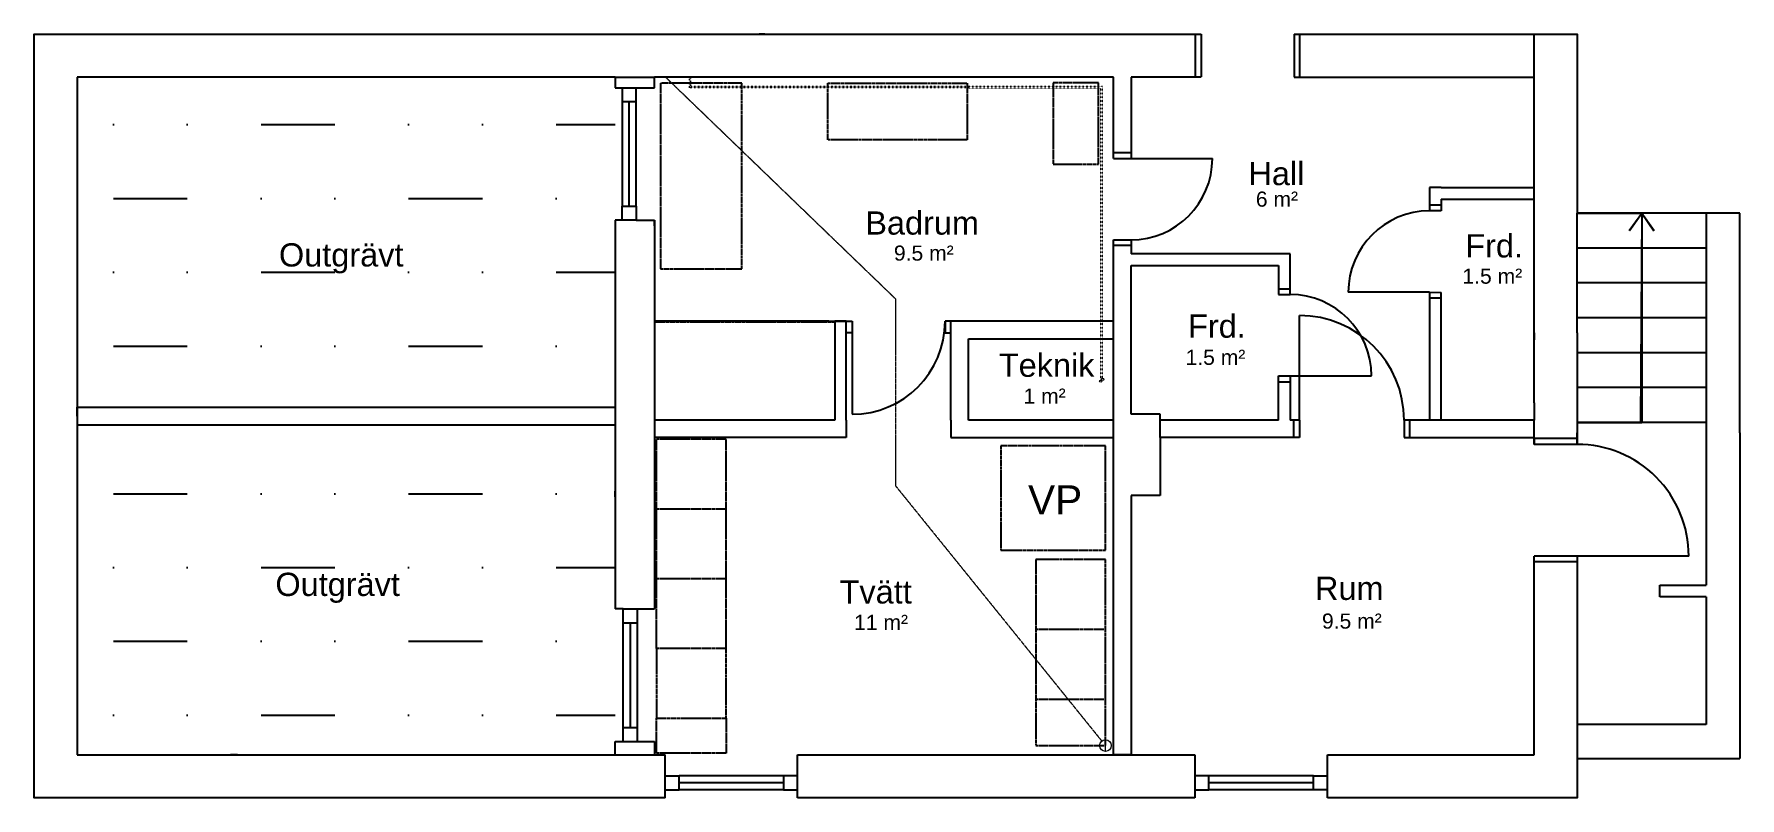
# Model space of a CAD drawing. Header units: millimetres. Extents: x -60009 to 113281, y -58228 to 411188.
# Drawn here: x 39989 to 54669, y 90439 to 97010 of the extents above; entities that cross this region are included whole.
import ezdxf

# ---------------------------------------------------------------- set-up
doc = ezdxf.new("R2010")
doc.units = ezdxf.units.MM
for name, pattern in [('ACAD_ISO02W100', [15, 12, -3]), ('ACAD_ISO03W100', [30, 12, -18]), ('PHANTOM2', [31.75, 15.875, -3.175, 3.175, -3.175, 3.175, -3.175])]:
    doc.linetypes.add(name, pattern=pattern)
doc.layers.get('0').update_dxf_attribs({"color": 1})
for name, color, linetype in [('Grundritningar', 1, 'Continuous'), ('Möbler', 4, 'PHANTOM2'), ('Rumsangivelser', 7, 'Continuous'), ('VVS', 4, 'Continuous')]:
    doc.layers.add(name, color=color, linetype=linetype)
doc.styles.get("Standard").update_dxf_attribs({"font": 'Arial.ttf', "height": 170})
doc.dimstyles.new('ISO-25', dxfattribs={"dimscale": 10, "dimtxt": 2.5, "dimasz": 15, "dimexe": 10, "dimexo": 0.625, "dimgap": 15, "dimtad": 1, "dimlfac": 0.001, "dimtxsty": 'Standard', "dimblk": 'OBLIQUE', "dimblk1": 'OBLIQUE', "dimblk2": 'OBLIQUE', "dimcen": 20, "dimdle": 10, "dimadec": 0, "dimazin": 0, "dimtfac": 1, "dimtmove": 0, "dimatfit": 3, "dimldrblk": 'OPEN90', "dimfxl": 1, "dimarcsym": 0})

# ---------------------------------------------------------------- blocks, each defined once
blk = doc.blocks.new('_Oblique')
at = {"color": 0, "linetype": 'ByBlock', "lineweight": -2}
blk.add_line((-0.5, -0.5), (0.5, 0.5), dxfattribs=at)

msp = doc.modelspace()

# ---------------------------------------------------------------- hatches: boundary and pattern name
at = {"layer": 'Grundritningar'}
h = msp.add_hatch(dxfattribs=at)
h.set_pattern_fill('MUDST', color=256, scale=100)
h.set_pattern_definition([(0, (33050.44, 99405.55), (1270, 635), [635, -635, 0, -635, 0, -635])])
h.paths.add_polyline_path([(40358.693, 96639.473), (40358.693, 93799.473), (44988.693, 93799.473), (44988.693, 96639.473)])
h.paths.add_polyline_path([(40358.693, 90809.473), (41738.693, 90809.473), (44988.693, 90809.473), (44988.693, 93649.473), (40358.693, 93649.473)])
h.paths.add_polyline_path([(42031.01, 94888.784), (43227.463, 94888.784), (43227.463, 95277.597), (42031.01, 95277.597)], flags=24)
h.paths.add_polyline_path([(42000.511, 92054.27), (43196.964, 92054.27), (43196.964, 92443.083), (42000.511, 92443.083)], flags=24)

# ---------------------------------------------------------------- linework, layer by layer
for p, q in [((46278.693, 97009.473), (46228.693, 97009.473)), ((50832.957, 97009.473), (50832.957, 96640.932)), ((52898.693, 94439.473), (52898.693, 97009.473)), ((44988.693, 96639.473), (40358.693, 96639.473)), ((40358.693, 96639.473), (40358.693, 90809.473)), ((44988.693, 96639.473), (45328.693, 96639.473)), ((44988.693, 96639.473), (44988.693, 96549.473)), ((49278.693, 96640.309), (45328.693, 96639.473)), ((45328.693, 96549.473), (45328.693, 96639.473)), ((49278.693, 95940.309), (49278.693, 96640.309)), ((49428.693, 96641.871), (50032.957, 96641.515)), ((49428.693, 96640.309), (49428.693, 95940.309)), ((50832.957, 96641.043), (52078.693, 96640.309)), ((52078.693, 96640.309), (52898.693, 96640.309)), ((44988.693, 96549.473), (45328.693, 96549.473)), ((44988.693, 96549.473), (45048.693, 96549.473)), ((45048.693, 96549.473), (45048.693, 96429.473)), ((45168.693, 96429.473), (45168.693, 96549.473)), ((45048.693, 96429.473), (45168.693, 96429.473)), ((45048.693, 96429.473), (45048.693, 95529.473)), ((45108.693, 95529.473), (45108.693, 96429.473)), ((45168.693, 95529.473), (45168.693, 96429.473)), ((52898.693, 96039.473), (52898.693, 96099.473)), ((49278.693, 95990.309), (49428.693, 95990.309)), ((49278.693, 95940.309), (49278.693, 95940.309)), ((49278.693, 95940.309), (49428.693, 95940.309)), ((49428.693, 95940.309), (50128.693, 95940.309)), ((52098.693, 95689.473), (51998.693, 95689.473)), ((51998.693, 95689.473), (51998.693, 95489.473)), ((52098.693, 95689.473), (52898.693, 95689.473)), ((52098.693, 95589.473), (52898.693, 95589.473)), ((52098.693, 95589.473), (52098.693, 95489.473)), ((45048.693, 95529.473), (45108.693, 95529.473)), ((45048.693, 95409.473), (45048.693, 95529.473)), ((45108.693, 95529.473), (45168.693, 95529.473)), ((45168.693, 95529.473), (45168.693, 95409.473)), ((52098.693, 95539.473), (51998.693, 95539.473)), ((52098.693, 95489.473), (51998.693, 95489.473)), ((54378.693, 95469.473), (53268.693, 95469.473)), ((53268.693, 94439.473), (53268.693, 95469.473)), ((53268.693, 95469.473), (53823.693, 95469.473)), ((54668.693, 95469.473), (54378.693, 95469.473)), ((54378.693, 95469.473), (54378.693, 93581.027)), ((54378.693, 95469.473), (54378.693, 95169.473)), ((54668.693, 93581.027), (54668.693, 95469.473)), ((44988.693, 95409.473), (44988.693, 92064.473)), ((44988.693, 95409.473), (44988.693, 95359.473)), ((45048.693, 95409.473), (44988.693, 95409.473)), ((45168.693, 95409.473), (45048.693, 95409.473)), ((45168.693, 95409.473), (45328.693, 95409.473)), ((45328.693, 95409.473), (45328.693, 92064.473)), ((45328.693, 95359.473), (45328.693, 95409.473)), ((49278.693, 95140.309), (49278.693, 95240.309)), ((49278.693, 95240.309), (49428.693, 95240.309)), ((49428.693, 95190.309), (49278.693, 95190.309)), ((49278.693, 90809.473), (49278.693, 95140.309)), ((49428.693, 95240.309), (49428.693, 95140.309)), ((49428.693, 95140.309), (49428.693, 95119.473)), ((54378.693, 95169.473), (53268.693, 95169.473)), ((54378.693, 95169.473), (54378.693, 94869.473)), ((50648.693, 95119.473), (49428.693, 95119.473)), ((49428.693, 93739.473), (49428.693, 95019.473)), ((49428.693, 95019.473), (50698.693, 95019.473)), ((50798.693, 95119.473), (50648.693, 95119.473)), ((50698.693, 95019.473), (50698.693, 94769.473)), ((50798.693, 94769.473), (50798.693, 95119.473)), ((54378.693, 94869.473), (53268.693, 94869.473)), ((54378.693, 94869.473), (54378.693, 94569.473)), ((50698.693, 94819.473), (50798.693, 94819.473)), ((50698.693, 94769.473), (50798.693, 94769.473)), ((51998.693, 94789.473), (51298.693, 94789.473)), ((51998.693, 94789.473), (51998.693, 93689.473)), ((51998.693, 94789.473), (52098.693, 94788.583)), ((52098.693, 94738.583), (51998.693, 94738.583)), ((52098.693, 93689.473), (52098.693, 94788.583)), ((46828.693, 94539.473), (45328.693, 94539.473)), ((45328.693, 94539.473), (45328.693, 94535.473)), ((46828.693, 94539.473), (46978.693, 94539.473)), ((46978.693, 94539.473), (46878.693, 94539.473)), ((46878.693, 94539.473), (46878.693, 93689.473)), ((46978.693, 94389.473), (46978.693, 94539.473)), ((46978.693, 94539.473), (47028.693, 94539.473)), ((47028.693, 94539.473), (47028.693, 94439.473)), ((47028.693, 94539.473), (47028.693, 93739.473)), ((47878.693, 94539.473), (47828.693, 94539.473)), ((47828.693, 94539.473), (47828.693, 94439.473)), ((49278.693, 94539.473), (47878.693, 94539.473)), ((47878.693, 93689.473), (47878.693, 94539.473)), ((49278.693, 94389.473), (49278.693, 94539.473)), ((50878.693, 93689.473), (50878.693, 94589.473)), ((54378.693, 94569.473), (53268.693, 94569.473)), ((54378.693, 94569.473), (54378.693, 94269.473)), ((47028.693, 94439.473), (46978.693, 94439.473)), ((47828.693, 94439.473), (47878.693, 94439.473)), ((52898.693, 93839.473), (52898.693, 94439.473)), ((52898.693, 93839.473), (52898.693, 94439.473)), ((52898.693, 94439.473), (52898.693, 94379.473)), ((46978.693, 93689.473), (46978.693, 94389.473)), ((48028.693, 93689.473), (48028.693, 94389.473)), ((48028.693, 94389.473), (49278.693, 94389.473)), ((49278.693, 93689.473), (49278.693, 94389.473)), ((54378.693, 94269.473), (53268.693, 94269.473)), ((54378.693, 94269.473), (54378.693, 93969.473)), ((50698.693, 93689.473), (50698.693, 94069.473)), ((50698.693, 94069.473), (50798.693, 94069.473)), ((50698.693, 94019.473), (50798.693, 94019.473)), ((50798.693, 94069.473), (50798.693, 93689.473)), ((50798.693, 94069.473), (51498.693, 94069.473)), ((54378.693, 93969.473), (53268.693, 93969.473)), ((54378.693, 93969.473), (54378.693, 93669.473)), ((52898.693, 93839.473), (52898.693, 93689.473)), ((40358.693, 93724.473), (40358.693, 93799.473)), ((40358.693, 93799.473), (44988.693, 93799.473)), ((40358.693, 93799.473), (40358.693, 93729.473)), ((40358.693, 93759.473), (40358.693, 93724.473)), ((40358.693, 93724.473), (40358.693, 93649.473)), ((46878.693, 93689.473), (45328.693, 93689.473)), ((46978.693, 93689.473), (46978.693, 93539.473)), ((47878.693, 93689.473), (47878.693, 93539.473)), ((49278.693, 93689.473), (48028.693, 93689.473)), ((49678.693, 93739.473), (49428.693, 93739.473)), ((49678.693, 93689.473), (49678.693, 93739.473)), ((50698.693, 93689.473), (49678.693, 93689.473)), ((49678.693, 93539.473), (49678.693, 93689.473)), ((50878.693, 93689.473), (50798.693, 93689.473)), ((50828.693, 93539.473), (50828.693, 93689.473)), ((50878.693, 93689.473), (50878.693, 93539.473)), ((52898.693, 93689.473), (51778.693, 93689.473)), ((51778.693, 93689.473), (51778.693, 93539.473)), ((51828.693, 93539.473), (51828.693, 93689.473)), ((52098.693, 93689.473), (51998.693, 93689.473)), ((52898.693, 93689.473), (52098.693, 93689.473)), ((52898.693, 93481.027), (52898.693, 93689.473)), ((54378.693, 93669.473), (53268.693, 93669.473)), ((53268.693, 93669.473), (53823.693, 93669.473)), ((40358.693, 93649.473), (44988.693, 93649.473)), ((46978.693, 93539.473), (45328.693, 93539.473)), ((45328.693, 93539.473), (45328.693, 93524.473)), ((47878.693, 93539.473), (49278.693, 93539.473)), ((49678.693, 93539.473), (49678.693, 93039.473)), ((50878.693, 93539.473), (49678.693, 93539.473)), ((51778.693, 93539.473), (52898.693, 93539.473)), ((53268.693, 93531.027), (52898.693, 93531.027)), ((52898.693, 93531.027), (52898.693, 93481.027)), ((53268.693, 93481.027), (53268.693, 93581.027)), ((53268.693, 93481.027), (53268.693, 93531.027)), ((54378.693, 93581.027), (54378.693, 92269.473)), ((54668.693, 93581.027), (54668.693, 92269.473)), ((53268.693, 93481.027), (52898.693, 93481.027)), ((44988.693, 93029.473), (44988.693, 93079.473)), ((45328.693, 93079.473), (45328.693, 93029.473)), ((49678.693, 93039.473), (49428.693, 93039.473)), ((49428.693, 93039.473), (49428.693, 90809.473)), ((52898.693, 90809.473), (52898.693, 92519.473)), ((53268.693, 92519.473), (52898.693, 92519.473)), ((52898.693, 92469.473), (52898.693, 92519.473)), ((54227.976, 92519.473), (53268.693, 92519.473)), ((53268.693, 92519.473), (53268.693, 92469.473)), ((53268.693, 92469.473), (52898.693, 92469.473)), ((53978.693, 92169.473), (53978.693, 92269.473)), ((53978.693, 92269.473), (54378.693, 92269.473)), ((54668.693, 92269.473), (54668.693, 90779.473)), ((45058.693, 92064.473), (44988.693, 92064.473)), ((45058.693, 91944.473), (45058.693, 92064.473)), ((45058.693, 92064.473), (45178.693, 92064.473)), ((45178.693, 92064.473), (45178.693, 91944.473)), ((45178.693, 92064.473), (45328.693, 92064.473)), ((54378.693, 92169.473), (53978.693, 92169.473)), ((54378.693, 92169.473), (54378.693, 91069.473)), ((45058.693, 91044.473), (45058.693, 91944.473)), ((45058.693, 91944.473), (45118.693, 91944.473)), ((45118.693, 91944.473), (45178.693, 91944.473)), ((45118.693, 91944.473), (45118.693, 91044.473)), ((45178.693, 91944.473), (45178.693, 91044.473)), ((40358.693, 91639.473), (40358.693, 91579.473)), ((45058.693, 90924.473), (45058.693, 91044.473)), ((45058.693, 91044.473), (45178.693, 91044.473)), ((45178.693, 91044.473), (45178.693, 90924.473)), ((54378.693, 91069.473), (53268.693, 91069.473)), ((53268.693, 91069.473), (53268.693, 90779.473)), ((44988.693, 90809.473), (44988.693, 90924.473)), ((44988.693, 90924.473), (45328.693, 90924.473)), ((44988.693, 90924.473), (45058.693, 90924.473)), ((45328.693, 90924.473), (45328.693, 90809.473)), ((40358.693, 90809.473), (41738.693, 90809.473)), ((41738.693, 90809.473), (41678.693, 90809.473)), ((41738.693, 90809.473), (44988.693, 90809.473)), ((44988.693, 90809.473), (45328.693, 90809.473)), ((45328.693, 90809.473), (45418.693, 90809.473)), ((45418.693, 90439.473), (45418.693, 90809.473)), ((46558.693, 90809.473), (49978.693, 90809.473)), ((46558.693, 90439.473), (46558.693, 90809.473)), ((48038.693, 90809.473), (48098.693, 90809.473)), ((49428.693, 90809.473), (49278.693, 90809.473)), ((49978.693, 90809.473), (49978.693, 90439.473)), ((51118.693, 90809.473), (51628.693, 90809.473)), ((51118.693, 90439.473), (51118.693, 90809.473)), ((51118.693, 90809.473), (51178.693, 90809.473)), ((51628.693, 90809.473), (51778.693, 90809.473)), ((51778.693, 90809.473), (52898.693, 90809.473)), ((53268.693, 90779.473), (54668.693, 90779.473)), ((45418.693, 90629.473), (45538.693, 90629.473)), ((46438.693, 90629.473), (45538.693, 90629.473)), ((45538.693, 90509.473), (45538.693, 90629.473)), ((46558.693, 90629.473), (46438.693, 90629.473)), ((46438.693, 90629.473), (46438.693, 90509.473)), ((50098.693, 90629.473), (49978.693, 90629.473)), ((50098.693, 90509.473), (50098.693, 90629.473)), ((50998.693, 90629.473), (50098.693, 90629.473)), ((50998.693, 90509.473), (50998.693, 90629.473)), ((50998.693, 90629.473), (51118.693, 90629.473)), ((45418.693, 90509.473), (45538.693, 90509.473)), ((46438.693, 90569.473), (45538.693, 90569.473)), ((46438.693, 90509.473), (45538.693, 90509.473)), ((46438.693, 90509.473), (46558.693, 90509.473)), ((49978.693, 90509.473), (50098.693, 90509.473)), ((50998.693, 90569.473), (50098.693, 90569.473)), ((50998.693, 90509.473), (50098.693, 90509.473)), ((51118.693, 90509.473), (50998.693, 90509.473))]:
    msp.add_line(p, q, dxfattribs=at)
at = {"layer": 'Grundritningar', "linetype": 'ACAD_ISO02W100', "ltscale": 100}
for p, q in [((49982.957, 96641.3), (49982.957, 97010.096)), ((50032.957, 97009.473), (50032.957, 96641.3)), ((50882.957, 96640.932), (50882.957, 97009.473))]:
    msp.add_line(p, q, dxfattribs=at)
at = {"layer": 'Grundritningar'}
for points in [[(39988.693, 96309.473), (39988.693, 97009.473), (48078.693, 97009.473)], [(48078.693, 97009.473), (50032.957, 97009.473)], [(50832.957, 97009.473), (52078.693, 97009.473)], [(52078.693, 97009.473), (53268.693, 97009.473), (53268.693, 95469.473)], [(41738.693, 90439.473), (39988.693, 90439.473), (39988.693, 96309.473)], [(53268.693, 94439.473), (53268.693, 93481.027)], [(53268.693, 92519.473), (53268.693, 90439.473), (51118.693, 90439.473)], [(45418.693, 90439.473), (41738.693, 90439.473)], [(49978.693, 90439.473), (46558.693, 90439.473)]]:
    msp.add_lwpolyline(points, dxfattribs=at)
for centre, radius, start, end in [((49428.693, 95940.309), 700, 270, 0), ((51998.693, 94789.473), 700, 90, 180), ((50798.693, 94069.473), 700, 0, 90), ((47028.693, 94539.473), 800, 270, 0), ((50878.693, 93689.473), 900, 0, 90), ((53269.49, 92522.536), 958.491, 359.8168603, 90.04766)]:
    msp.add_arc(centre, radius, start, end, dxfattribs=at)
at = {"layer": 'Möbler'}
for p, q in [((45378.693, 96589.473), (45378.693, 94989.473)), ((46078.693, 96589.473), (45378.693, 96589.473)), ((46078.693, 94989.473), (46078.693, 96589.473)), ((46818.617, 96099.473), (46818.617, 96589.473)), ((46818.617, 96589.473), (48018.617, 96589.473)), ((48018.617, 96589.473), (48018.617, 96099.473)), ((49148.693, 96590.309), (48758.693, 96590.309)), ((48758.693, 96590.309), (48758.693, 95890.309)), ((49148.693, 95890.309), (49148.693, 96590.309)), ((48018.617, 96099.473), (46818.617, 96099.473)), ((48758.693, 95890.309), (49148.693, 95890.309)), ((45378.693, 94989.473), (46078.693, 94989.473)), ((45328.693, 94535.473), (46878.693, 94535.473)), ((45943.693, 93524.473), (45343.693, 93524.473)), ((45343.693, 92924.473), (45343.693, 93524.473)), ((45943.693, 92924.473), (45943.693, 93524.473)), ((49208.693, 93469.473), (48308.693, 93469.473)), ((48308.693, 93469.473), (48308.693, 92569.473)), ((49208.693, 92569.473), (49208.693, 93469.473)), ((45943.693, 92924.473), (45343.693, 92924.473)), ((45343.693, 92324.473), (45343.693, 92924.473)), ((45943.693, 92324.473), (45943.693, 92924.473)), ((48308.693, 92569.473), (49208.693, 92569.473)), ((49208.693, 92489.473), (48608.693, 92489.473)), ((48608.693, 92489.473), (48608.693, 91889.473)), ((49208.693, 91889.473), (49208.693, 92489.473)), ((45943.693, 92324.473), (45343.693, 92324.473)), ((45343.693, 91724.473), (45343.693, 92324.473)), ((45943.693, 91724.473), (45943.693, 92324.473)), ((48608.693, 91889.473), (49208.693, 91889.473)), ((48608.693, 91889.473), (48608.693, 91289.473)), ((49208.693, 91289.473), (49208.693, 91889.473)), ((45343.693, 91724.473), (45343.693, 91124.473)), ((45943.693, 91724.473), (45343.693, 91724.473)), ((45943.693, 91124.473), (45943.693, 91724.473)), ((48608.693, 91289.473), (49208.693, 91289.473)), ((48608.693, 91289.473), (48608.693, 90889.473)), ((49208.693, 90889.473), (49208.693, 91289.473)), ((45343.693, 91124.473), (45943.693, 91124.473)), ((45343.693, 90824.473), (45343.693, 91124.473)), ((45943.693, 91124.473), (45943.693, 90824.473)), ((48608.693, 90889.473), (49208.693, 90889.473)), ((45943.693, 90824.473), (45343.693, 90824.473))]:
    msp.add_line(p, q, dxfattribs=at)
at = {"layer": 'VVS', "color": 4, "linetype": 'ACAD_ISO02W100', "lineweight": 13, "ltscale": 0.05}
for p, q in [((45423.693, 96639.473), (47402.113, 94732.692)), ((47402.113, 94732.692), (47402.113, 93124.044)), ((47402.113, 93124.044), (49177.258, 90928.355))]:
    msp.add_line(p, q, dxfattribs=at)
at = {"layer": 'VVS', "color": 4, "linetype": 'ACAD_ISO03W100', "lineweight": 13, "ltscale": 0.05}
for p, q in [((45626.14, 96639.539), (45626.14, 96549.442)), ((45641.14, 96560.289), (45641.14, 96639.539)), ((49168.697, 96545.286), (45626.14, 96549.442)), ((49183.693, 96560.289), (45641.14, 96560.289)), ((49168.697, 94034.473), (49168.697, 96545.286)), ((49183.693, 94049.473), (49183.693, 96560.289))]:
    msp.add_line(p, q, dxfattribs=at)
at = {"layer": 'VVS', "color": 4, "lineweight": 13}
msp.add_line((49208.693, 90839.473), (49208.693, 90939.473), dxfattribs=at)
for centre, radius in [((49168.697, 94024.473), 10), ((49183.693, 94039.473), 10), ((49208.693, 90889.473), 50)]:
    msp.add_circle(centre, radius, dxfattribs=at)

# ---------------------------------------------------------------- texts
at = {"layer": 'Möbler'}
msp.add_text('VP', height=250, dxfattribs=at).set_placement((48542.491, 92878.246))
at = {"layer": 'Rumsangivelser'}
for s, height, p in [('Hall', 200, (50439.175, 95710.688)), ('6 m²', 130, (50502.999, 95525.736)), ('Badrum', 200, (47142.032, 95285.528)), ('Frd.', 200, (52305.673, 95088.742)), ('Outgrävt', 200, (42095.812, 95010.885)), ('9.5 m²', 130, (47387.993, 95061.44)), ('1.5 m²', 130, (52280.765, 94862.81)), ('Frd.', 200, (49919.85, 94398.111)), ('Teknik', 200, (48291.175, 94061.781)), ('1.5 m²', 130, (49898.056, 94164.687)), ('1 m²', 130, (48503.242, 93831.235)), ('Outgrävt', 200, (42065.313, 92176.371)), ('Rum', 200, (51011.918, 92142.568)), ('Tvätt', 200, (46920.724, 92111.594)), ('11 m²', 130, (47045.261, 91884.394)), ('9.5 m²', 130, (51071.934, 91895.53))]:
    msp.add_text(s, height=height, dxfattribs=at).set_placement(p)

# ---------------------------------------------------------------- leaders
at = {"layer": 'Grundritningar'}
for points, override in [([(53823.693, 95469.473), (53812.532, 93669.473)], {"dimldrblk": 'Open90'}), ([(53823.693, 95469.473), (53823.693, 93669.473)], {"dimscale": 10, "dimldrblk": 'Open90'})]:
    msp.add_leader(points, dimstyle='ISO-25', override=override, dxfattribs=at)

doc.saveas('drawing.dxf')
